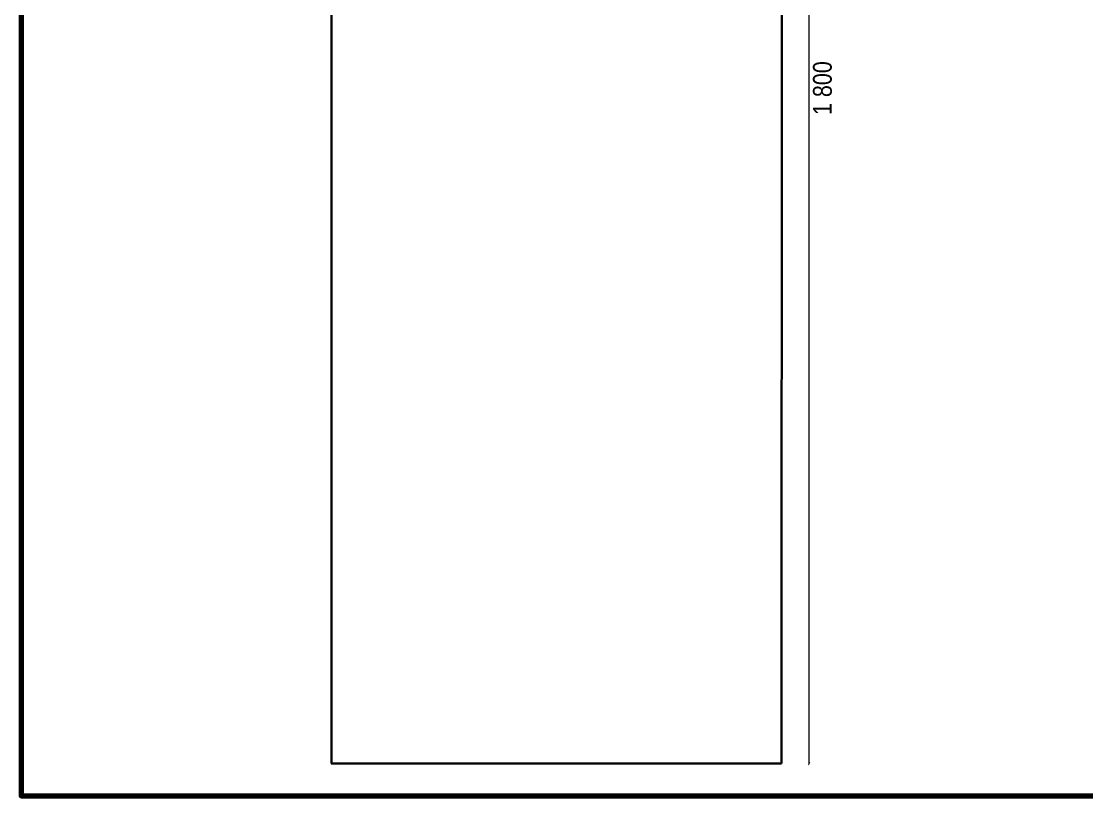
# Model space of a CAD drawing. Header units: millimetres. Extents: x -6000 to 26000, y -6000 to 26000.
# Drawn here: x 20 to 217.5, y -5362.9 to -5219.4 of the extents above; entities that cross this region are included whole.
import ezdxf

# ---------------------------------------------------------------- set-up
doc = ezdxf.new("R2010")
doc.units = ezdxf.units.MM
doc.header["$MEASUREMENT"] = 0
doc.layers.add('0_Ном._пера__246', color=7, linetype='Continuous', lineweight=100)
doc.layers.add('Чертеж и Рисунок_Ном._пера__21', color=7, linetype='Continuous', lineweight=30)
for name, color, linetype, lineweight, true_color in [('Чертеж и Рисунок_Ном._пера__25', 7, 'Continuous', 0, 0x5555ff), ('Чертеж и Рисунок_Ном._пера__65', 7, 'Continuous', 40, 0x83aefe), ('Чертеж и Рисунок_Ном._пера__85', 7, 'Continuous', 5, 0x66b7ff)]:
    doc.layers.add(name, color=color, linetype=linetype, lineweight=lineweight, true_color=true_color)
doc.styles.add('СГЕНЕРИР_СТИЛЬ_1', font='')
doc.styles.get('СГЕНЕРИР_СТИЛЬ_1').set_extended_font_data('Arial Narrow')

msp = doc.modelspace()

# ---------------------------------------------------------------- linework, layer by layer
at = {"layer": '0_Ном._пера__246', "color": 7, "linetype": 'Continuous', "lineweight": 100, "flags": 128}
msp.add_lwpolyline([(415, -5362.86), (415, -5075.86), (20, -5075.86), (20, -5362.86)], close=True, dxfattribs=at)
at = {"layer": 'Чертеж и Рисунок_Ном._пера__21', "color": 7, "linetype": 'Continuous', "lineweight": 30}
for p, q in [((77.53, -5356.91), (77.53, -5106.53)), ((161.04, -5106.53), (160.93, -5356.91)), ((160.93, -5356.91), (77.42, -5356.91))]:
    msp.add_line(p, q, dxfattribs=at)
at = {"layer": 'Чертеж и Рисунок_Ном._пера__65', "color": 161, "linetype": 'Continuous', "lineweight": 40, "true_color": 0x83aefe}
msp.add_line((166.02, -5356.87), (166.09, -5356.94), dxfattribs=at)
at = {"layer": 'Чертеж и Рисунок_Ном._пера__85', "color": 151, "linetype": 'Continuous', "lineweight": 5, "true_color": 0x66b7ff}
for p, q in [((166.06, -5356.91), (166.06, -5106.53)), ((166.12, -5356.91), (165.99, -5356.91)), ((166.06, -5356.96), (166.06, -5356.91))]:
    msp.add_line(p, q, dxfattribs=at)

# ---------------------------------------------------------------- texts
at = {"layer": 'Чертеж и Рисунок_Ном._пера__25', "color": 173, "linetype": 'Continuous', "lineweight": 0, "true_color": 0x5555ff, "insert": (170.29, -5236.73), "char_height": 3.4775, "attachment_point": 7, "rotation": 90, "style": 'СГЕНЕРИР_СТИЛЬ_1'}
msp.add_mtext('\\A1;{\\pql;\\fArial Narrow|b0|i0|c204|p34;1\xa0800}', dxfattribs=at)

doc.saveas('drawing.dxf')
